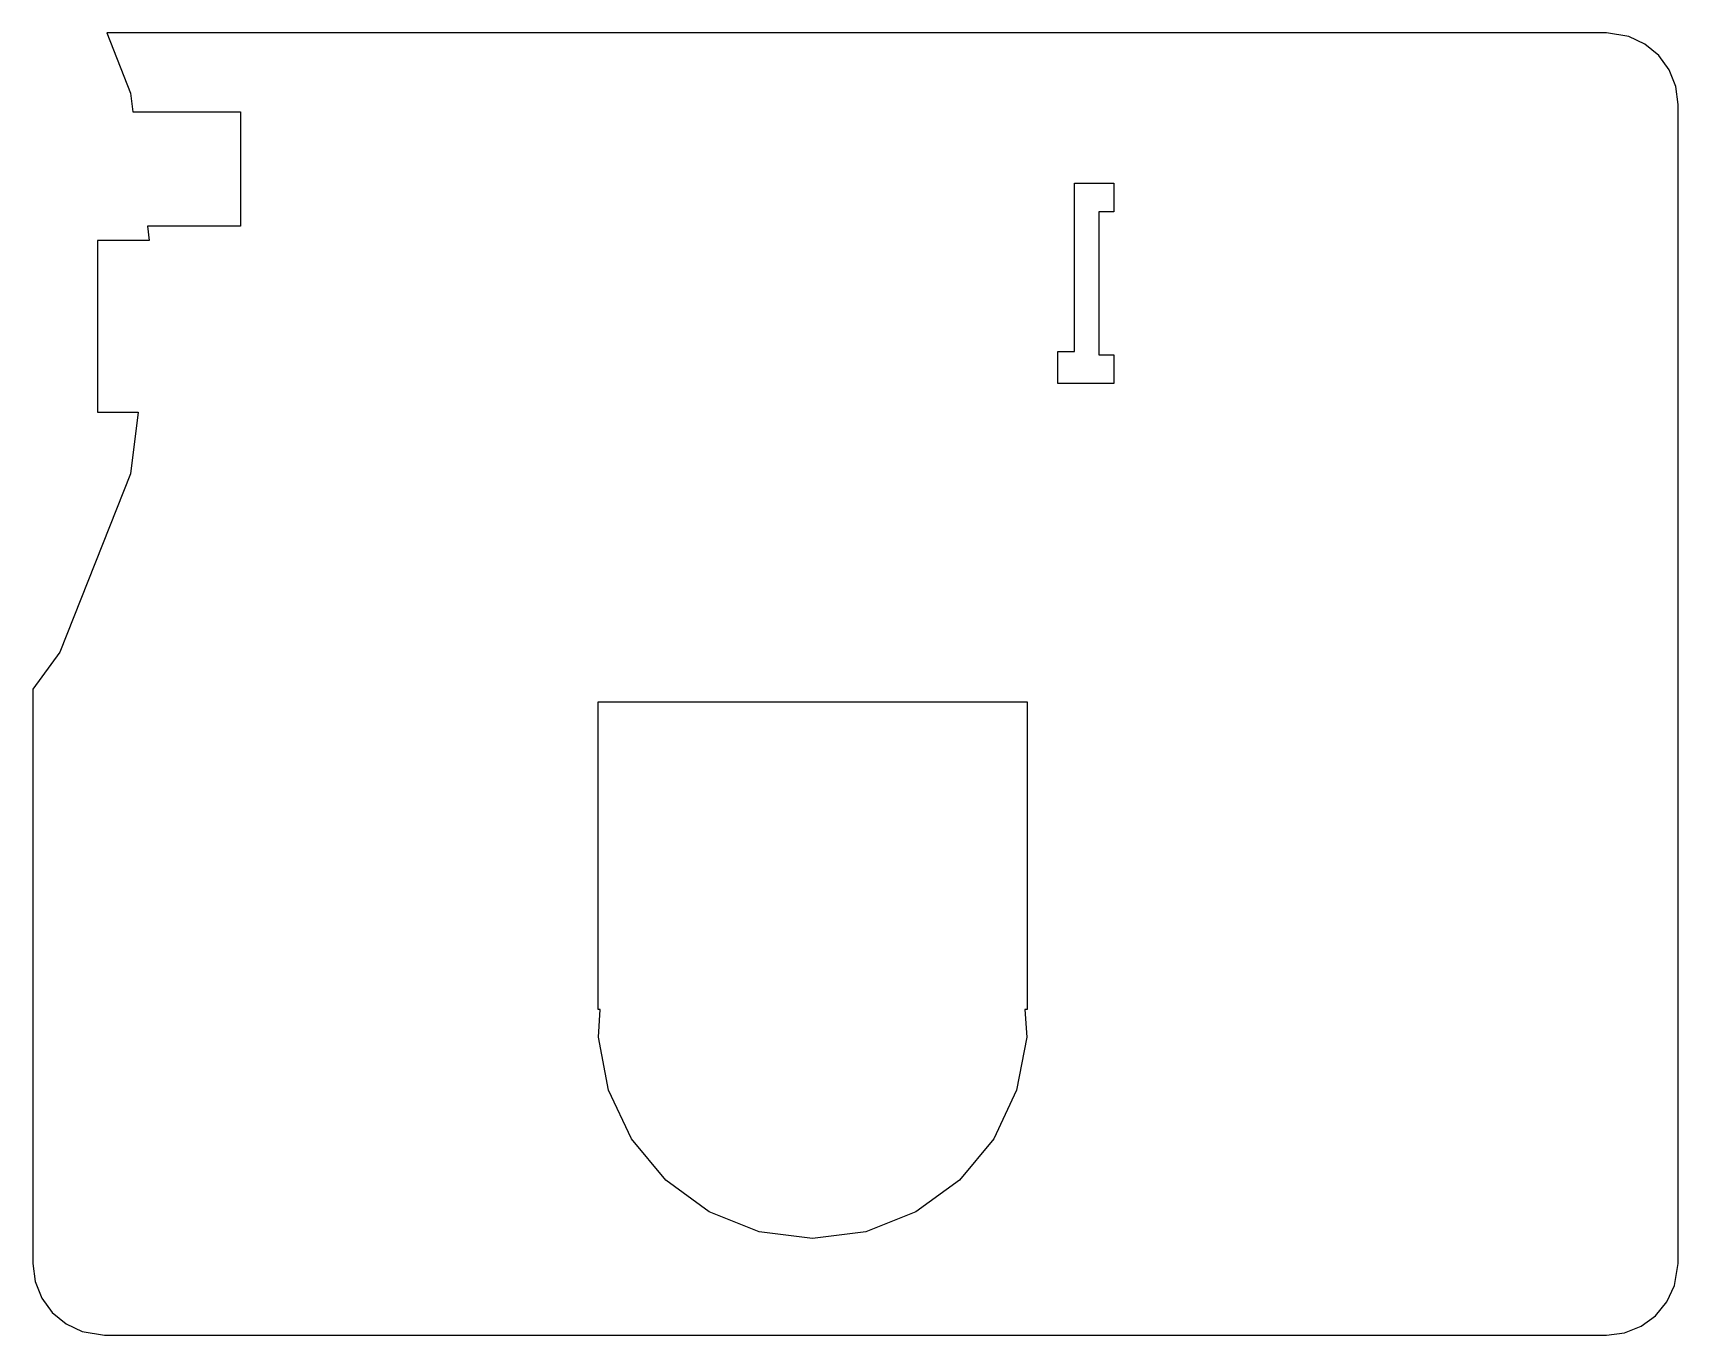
# Model space of a CAD drawing. Header units: metres. Extents: x -105 to 11, y -74 to 18.
import ezdxf

# ---------------------------------------------------------------- set-up
doc = ezdxf.new("R2010")
doc.units = ezdxf.units.M

msp = doc.modelspace()

# ---------------------------------------------------------------- linework, layer by layer
for p, q in [((5.50499, 17.505), (-99.3437, 17.505)), ((-99.3437, 17.505), (-97.6808, 13.3049)), ((7.05008, 17.2603), (5.50499, 17.505)), ((8.18413, 16.7266), (7.05008, 17.2603)), ((9.14983, 15.9277), (8.18413, 16.7266)), ((9.88652, 14.9138), (9.14983, 15.9277)), ((10.3479, 13.7484), (9.88652, 14.9138)), ((-97.6808, 13.3049), (-97.5159, 12)), ((10.505, 12.505), (10.3479, 13.7484)), ((-97.5159, 12), (-90, 12)), ((-90, 12), (-90, 4)), ((10.505, -68.505), (10.505, 12.505)), ((-31.6922, -4.75), (-31.6922, 7)), ((-31.6922, 7), (-28.9428, 7)), ((-28.9428, 7), (-28.9428, 5)), ((-28.9428, 5), (-30, 5)), ((-30, 5), (-30, -5)), ((-90, 4), (-96.5053, 4)), ((-96.5053, 4), (-96.379, 3)), ((-96.379, 3), (-100, 3)), ((-100, 3), (-100, -9)), ((-32.8466, -7), (-32.8466, -4.75)), ((-32.8466, -4.75), (-31.6922, -4.75)), ((-30, -5), (-28.9428, -5)), ((-28.9428, -5), (-28.9428, -7)), ((-28.9428, -7), (-32.8466, -7)), ((-100, -9), (-97.137, -9)), ((-97.137, -9), (-97.6808, -13.3049)), ((-97.6808, -13.3049), (-102.618, -25.7738)), ((-102.618, -25.7738), (-104.505, -28.3716)), ((-104.505, -28.3716), (-104.505, -68.505)), ((-65, -50.75), (-65, -29.25)), ((-65, -29.25), (-35, -29.25)), ((-35, -29.25), (-35, -50.75)), ((-64.8482, -50.75), (-65, -50.75)), ((-64.9704, -52.6918), (-64.8482, -50.75)), ((-35, -50.75), (-35.1518, -50.75)), ((-35.1518, -50.75), (-35.0296, -52.6918)), ((-64.2658, -56.3853), (-64.9704, -52.6918)), ((-35.0296, -52.6918), (-35.7341, -56.3853)), ((-62.6649, -59.7874), (-64.2658, -56.3853)), ((-35.7341, -56.3853), (-37.3351, -59.7874)), ((-60.2682, -62.6845), (-62.6649, -59.7874)), ((-37.3351, -59.7874), (-39.7318, -62.6845)), ((-57.2263, -64.8946), (-60.2682, -62.6845)), ((-39.7318, -62.6845), (-42.7737, -64.8946)), ((-53.7303, -66.2787), (-57.2263, -64.8946)), ((-42.7737, -64.8946), (-46.2697, -66.2787)), ((-50, -66.75), (-53.7303, -66.2787)), ((-46.2697, -66.2787), (-50, -66.75)), ((-104.505, -68.505), (-104.348, -69.7484)), ((10.2603, -70.0501), (10.505, -68.505)), ((-104.348, -69.7484), (-103.887, -70.9138)), ((9.72662, -71.1841), (10.2603, -70.0501)), ((-103.887, -70.9138), (-103.15, -71.9277)), ((8.92772, -72.1498), (9.72662, -71.1841)), ((-103.15, -71.9277), (-102.184, -72.7266)), ((7.91376, -72.8865), (8.92772, -72.1498)), ((-102.184, -72.7266), (-101.05, -73.2603)), ((-101.05, -73.2603), (-99.505, -73.505)), ((-99.505, -73.505), (5.50499, -73.505)), ((5.50499, -73.505), (6.74844, -73.3479)), ((6.74844, -73.3479), (7.91376, -72.8865))]:
    msp.add_line(p, q)

doc.saveas('drawing.dxf')
